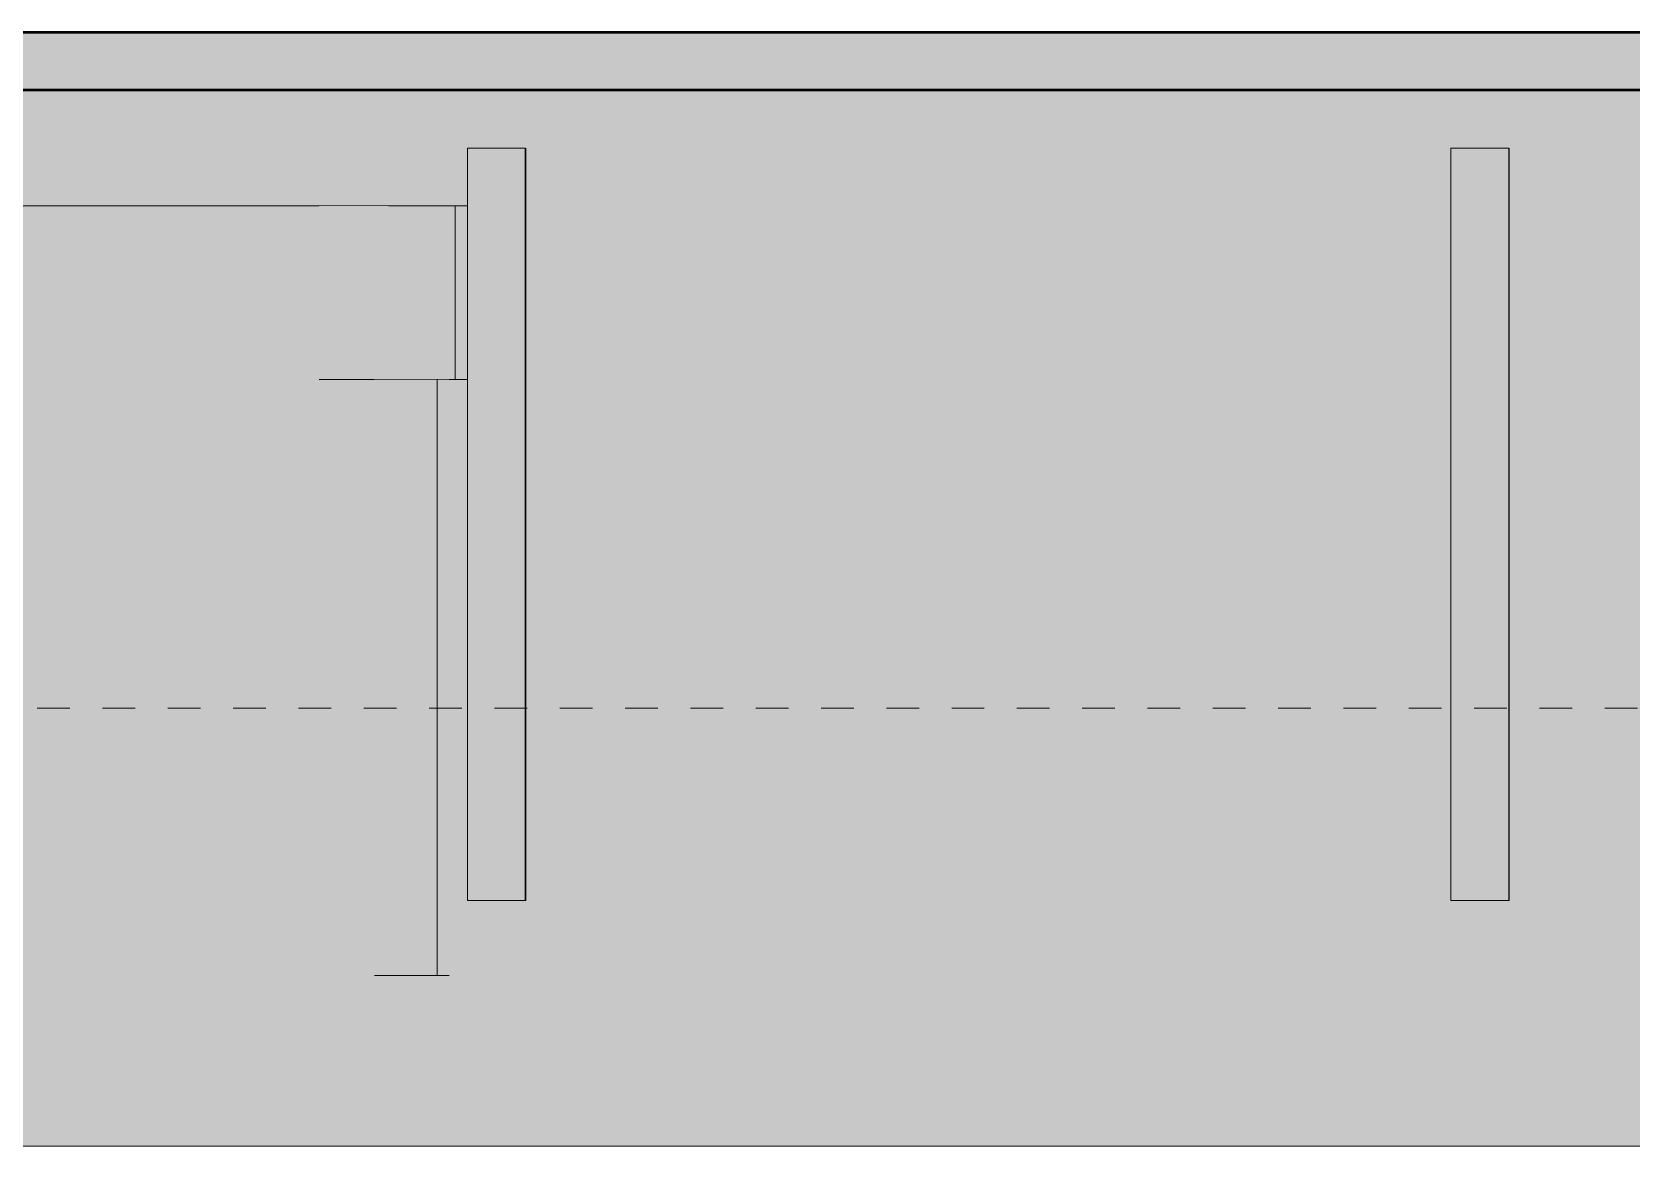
# Model space of a CAD drawing. Header units: millimetres. Extents: x -48147 to 1414029, y -496296 to 18123.
# Drawn here: x 1366780 to 1373690, y -495828 to -491015 of the extents above; entities that cross this region are included whole.
import ezdxf

# ---------------------------------------------------------------- set-up
doc = ezdxf.new("R2010")
doc.units = ezdxf.units.MM
doc.header["$MEASUREMENT"] = 0
doc.linetypes.add('Dashed', pattern=[2822.222233, 1411.111116, -1411.111116])
doc.linetypes.add('Wipeout_Contour', pattern=[1000, 0, -1000])
for name, color, linetype, lineweight, true_color in [('0_Pen_No__105', 7, 'Continuous', 15, 0xa6a6a6), ('A-230-M_FLOOR.IFC Import_Pen_No__109', 7, 'Continuous', 15, 0xa6a6a6), ('A-230-M_FLOOR.IFC Import_Pen_No__29', 7, 'Continuous', 50, 0x2a2a2a), ('HATCHING_Pen_No__145', 7, 'Continuous', 0, 0xa6a6a6)]:
    doc.layers.add(name, color=color, linetype=linetype, lineweight=lineweight, true_color=true_color)
for name, color, linetype in [('A-230-M_FLOOR.IFC Import', 7, 'Continuous'), ('New_A-20-M_Floor_Slab', 7, 'Continuous'), ('S-160-M_FOUND.IFC Import', 7, 'Continuous'), ('S-280-M_STRUCT_FRAME.IFC Import', 7, 'Continuous')]:
    doc.layers.add(name, color=color, linetype=linetype)
for name, color, linetype, lineweight in [('A-230-M_FLOOR.IFC Import_Pen_No__4', 7, 'Continuous', 20), ('HATCHING_Pen_No__1', 7, 'Continuous', 13), ('New_A-20-M_Floor_Slab_Pen_No__1', 7, 'Continuous', 13), ('S-160-M_FOUND.IFC Import_Pen_No__1', 7, 'Continuous', 13), ('S-160-M_FOUND.IFC Import_Pen_No__4', 7, 'Continuous', 20), ('S-280-M_STRUCT_FRAME.IFC Import_Pen_No__90', 8, 'Continuous', 20)]:
    doc.layers.add(name, color=color, linetype=linetype, lineweight=lineweight)

# ---------------------------------------------------------------- blocks, each defined once
blk = doc.blocks.new('Section Elem_366_2', base_point=(1372879, -490836.7))
at = {"color": 254, "linetype": 'Wipeout_Contour', "lineweight": 0, "ltscale": 5822458.350221347}
blk.add_wipeout([(1364455.8, -490916.2), (1364455.8, -491016.2), (1376173.4, -491016.2), (1376173.4, -490916.2)], dxfattribs=at).dxf.layer = 'New_A-20-M_Floor_Slab'
at = {"layer": 'New_A-20-M_Floor_Slab_Pen_No__1', "linetype": 'Continuous'}
blk.add_line((1376173.4, -491016.2), (1364455.8, -491016.2), dxfattribs=at)
blk = doc.blocks.new('Section Elem_448_2', base_point=(1372879, -490836.7))
at = {"color": 254, "linetype": 'Wipeout_Contour', "lineweight": 0, "ltscale": 5805022.632860202}
blk.add_wipeout([(1365652.7, -491266.7), (1365321, -491266.7), (1365321, -491766.7), (1365652.7, -491766.7)], dxfattribs=at).dxf.layer = 'S-280-M_STRUCT_FRAME.IFC Import'
at = {"color": 254, "linetype": 'Wipeout_Contour', "lineweight": 0, "ltscale": 5810823.677715032}
blk.add_wipeout([(1368403.3, -491266.7), (1365652.7, -491266.7), (1365652.7, -491766.7), (1368403.3, -491766.7)], dxfattribs=at).dxf.layer = 'S-280-M_STRUCT_FRAME.IFC Import'
at = {"layer": 'S-280-M_STRUCT_FRAME.IFC Import_Pen_No__90', "linetype": 'Continuous'}
for p, q in [((1365652.7, -491766.7), (1365652.7, -491266.7)), ((1368320.8, -491766.7), (1365959.2, -491766.7))]:
    blk.add_line(p, q, dxfattribs=at)
blk = doc.blocks.new('Section Elem_654_2', base_point=(1372879, -490836.7))
at = {"color": 254, "linetype": 'Wipeout_Contour', "lineweight": 0, "ltscale": 5815565.337900026}
blk.add_wipeout([(1368104.9, -491766.7), (1368021.1, -491766.7), (1368021.1, -492516.7), (1368104.9, -492516.7)], dxfattribs=at).dxf.layer = 'S-160-M_FOUND.IFC Import'
at = {"color": 254, "linetype": 'Wipeout_Contour', "lineweight": 0, "ltscale": 5816672.342789233}
blk.add_wipeout([(1368609.3, -491766.7), (1368104.9, -491766.7), (1368104.9, -492516.7), (1368609.3, -492516.7)], dxfattribs=at).dxf.layer = 'S-160-M_FOUND.IFC Import'
at = {"layer": 'S-160-M_FOUND.IFC Import_Pen_No__4', "linetype": 'Continuous'}
blk.add_line((1368104.9, -492516.7), (1368021.1, -492516.7), dxfattribs=at)
at = {"color": 254, "linetype": 'Wipeout_Contour', "lineweight": 0, "ltscale": 5817721.357747585}
blk.add_wipeout([(1368609.3, -491766.7), (1368609.3, -492516.7), (1368662.3, -492516.7), (1368662.3, -491766.7)], dxfattribs=at).dxf.layer = 'S-160-M_FOUND.IFC Import'
at = {"layer": 'S-160-M_FOUND.IFC Import_Pen_No__4', "linetype": 'Continuous'}
for p, q in [((1368320.8, -491766.7), (1368609.3, -491766.7)), ((1368609.3, -491766.7), (1368662.3, -491766.7)), ((1368609.3, -492516.7), (1368609.3, -491766.7)), ((1368609.3, -492516.7), (1368104.9, -492516.7)), ((1368662.3, -492516.7), (1368609.3, -492516.7))]:
    blk.add_line(p, q, dxfattribs=at)
blk = doc.blocks.new('Section Elem_662_2', base_point=(1372879, -490836.7))
at = {"color": 254, "linetype": 'Wipeout_Contour', "lineweight": 0, "ltscale": 5836122.056538695}
blk.add_wipeout([(1373164.2, -491516.7), (1373163.5, -491516.7), (1373163.5, -494766.7), (1373164.2, -494766.7)], dxfattribs=at).dxf.layer = 'S-160-M_FOUND.IFC Import'
at = {"layer": 'S-160-M_FOUND.IFC Import_Pen_No__4', "linetype": 'Continuous'}
blk.add_line((1373164.2, -494766.7), (1373163.5, -494766.7), dxfattribs=at)
at = {"color": 254, "linetype": 'Wipeout_Contour', "lineweight": 0, "ltscale": 7292774.832314371}
blk.add_wipeout([(1373273.3, -491407), (1373163.5, -491516.7), (1373164.2, -491516.7), (1373414.2, -491266.7), (1373413.5, -491266.7)], dxfattribs=at).dxf.layer = 'S-160-M_FOUND.IFC Import'
at = {"layer": 'S-160-M_FOUND.IFC Import_Pen_No__4', "linetype": 'Continuous'}
for p in [(1373163.5, -491516.7), (1373164.2, -494766.7)]:
    blk.add_line(p, (1373164.2, -491516.7), dxfattribs=at)
blk = doc.blocks.new('Section Elem_663_2', base_point=(1372879, -490836.7))
at = {"color": 254, "linetype": 'Wipeout_Contour', "lineweight": 0, "ltscale": 5820125.372371757}
blk.add_wipeout([(1368914.2, -491516.7), (1368913.5, -491516.7), (1368913.5, -494766.7), (1368914.2, -494766.7)], dxfattribs=at).dxf.layer = 'S-160-M_FOUND.IFC Import'
at = {"layer": 'S-160-M_FOUND.IFC Import_Pen_No__4', "linetype": 'Continuous'}
blk.add_line((1368914.2, -494766.7), (1368913.5, -494766.7), dxfattribs=at)
at = {"color": 254, "linetype": 'Wipeout_Contour', "lineweight": 0, "ltscale": 7272770.676795661}
blk.add_wipeout([(1369023.3, -491406.9), (1368913.5, -491516.7), (1368914.2, -491516.7), (1369164.2, -491266.7), (1369163.5, -491266.7)], dxfattribs=at).dxf.layer = 'S-160-M_FOUND.IFC Import'
at = {"layer": 'S-160-M_FOUND.IFC Import_Pen_No__4', "linetype": 'Continuous'}
for p in [(1368913.5, -491516.7), (1368914.2, -494766.7)]:
    blk.add_line(p, (1368914.2, -491516.7), dxfattribs=at)
blk = doc.blocks.new('Section Elem_664_2', base_point=(1372879, -490836.7))
at = {"color": 254, "linetype": 'Wipeout_Contour', "lineweight": 0, "ltscale": 5836119.649381392}
blk.add_wipeout([(1373163.5, -491516.7), (1373162.9, -491516.7), (1373162.9, -494766.7), (1373163.5, -494766.7)], dxfattribs=at).dxf.layer = 'S-160-M_FOUND.IFC Import'
at = {"layer": 'S-160-M_FOUND.IFC Import_Pen_No__4', "linetype": 'Continuous'}
blk.add_line((1373163.5, -494766.7), (1373162.9, -494766.7), dxfattribs=at)
at = {"color": 254, "linetype": 'Wipeout_Contour', "lineweight": 0, "ltscale": 5834225.014028471}
blk.add_wipeout([(1373412.9, -491266.7), (1373162.9, -491516.7), (1373163.5, -491516.7), (1373413.5, -491266.7)], dxfattribs=at).dxf.layer = 'S-160-M_FOUND.IFC Import'
at = {"layer": 'S-160-M_FOUND.IFC Import_Pen_No__4', "linetype": 'Continuous'}
for p in [(1373162.9, -491516.7), (1373163.5, -494766.7)]:
    blk.add_line(p, (1373163.5, -491516.7), dxfattribs=at)
blk = doc.blocks.new('Section Elem_665_2', base_point=(1372879, -490836.7))
at = {"color": 254, "linetype": 'Wipeout_Contour', "lineweight": 0, "ltscale": 5820122.965950034}
blk.add_wipeout([(1368913.5, -491516.7), (1368912.9, -491516.7), (1368912.9, -494766.7), (1368913.5, -494766.7)], dxfattribs=at).dxf.layer = 'S-160-M_FOUND.IFC Import'
at = {"layer": 'S-160-M_FOUND.IFC Import_Pen_No__4', "linetype": 'Continuous'}
blk.add_line((1368913.5, -494766.7), (1368912.9, -494766.7), dxfattribs=at)
at = {"color": 254, "linetype": 'Wipeout_Contour', "lineweight": 0, "ltscale": 5818221.662914431}
blk.add_wipeout([(1369162.9, -491266.7), (1368912.9, -491516.7), (1368913.5, -491516.7), (1369163.5, -491266.7)], dxfattribs=at).dxf.layer = 'S-160-M_FOUND.IFC Import'
at = {"layer": 'S-160-M_FOUND.IFC Import_Pen_No__4', "linetype": 'Continuous'}
for p in [(1368912.9, -491516.7), (1368913.5, -494766.7)]:
    blk.add_line(p, (1368913.5, -491516.7), dxfattribs=at)
blk = doc.blocks.new('Section Elem_666_2', base_point=(1372879, -490836.7))
at = {"color": 254, "linetype": 'Wipeout_Contour', "lineweight": 0, "ltscale": 5820120.726617791}
blk.add_wipeout([(1368912.9, -491516.7), (1368912.3, -491516.7), (1368912.3, -494766.7), (1368912.9, -494766.7)], dxfattribs=at).dxf.layer = 'S-160-M_FOUND.IFC Import'
at = {"layer": 'S-160-M_FOUND.IFC Import_Pen_No__4', "linetype": 'Continuous'}
blk.add_line((1368912.9, -494766.7), (1368912.3, -494766.7), dxfattribs=at)
at = {"color": 254, "linetype": 'Wipeout_Contour', "lineweight": 0, "ltscale": 7272772.80833938}
blk.add_wipeout([(1368912.3, -491516.7), (1368912.9, -491516.7), (1369162.9, -491266.7), (1369162.3, -491266.7), (1369035.3, -491393.7)], dxfattribs=at).dxf.layer = 'S-160-M_FOUND.IFC Import'
at = {"layer": 'S-160-M_FOUND.IFC Import_Pen_No__4', "linetype": 'Continuous'}
for p in [(1368912.3, -491516.7), (1368912.9, -494766.7)]:
    blk.add_line(p, (1368912.9, -491516.7), dxfattribs=at)
blk = doc.blocks.new('Section Elem_667_2', base_point=(1372879, -490836.7))
at = {"color": 254, "linetype": 'Wipeout_Contour', "lineweight": 0, "ltscale": 5836117.409209434}
blk.add_wipeout([(1373162.9, -491516.7), (1373162.3, -491516.7), (1373162.3, -494766.7), (1373162.9, -494766.7)], dxfattribs=at).dxf.layer = 'S-160-M_FOUND.IFC Import'
at = {"layer": 'S-160-M_FOUND.IFC Import_Pen_No__4', "linetype": 'Continuous'}
blk.add_line((1373162.9, -494766.7), (1373162.3, -494766.7), dxfattribs=at)
at = {"color": 254, "linetype": 'Wipeout_Contour', "lineweight": 0, "ltscale": 7292776.963628775}
blk.add_wipeout([(1373162.3, -491516.7), (1373162.9, -491516.7), (1373412.9, -491266.7), (1373412.3, -491266.7), (1373285.3, -491393.8)], dxfattribs=at).dxf.layer = 'S-160-M_FOUND.IFC Import'
at = {"layer": 'S-160-M_FOUND.IFC Import_Pen_No__4', "linetype": 'Continuous'}
for p in [(1373162.3, -491516.7), (1373162.9, -494766.7)]:
    blk.add_line(p, (1373162.9, -491516.7), dxfattribs=at)
blk = doc.blocks.new('Section Elem_668_2', base_point=(1372879, -490836.7))
at = {"color": 254, "linetype": 'Wipeout_Contour', "lineweight": 0, "ltscale": 5835645.780791767}
blk.add_wipeout([(1373162.3, -491516.7), (1372912.3, -491516.7), (1372912.3, -494766.7), (1373162.3, -494766.7)], dxfattribs=at).dxf.layer = 'S-160-M_FOUND.IFC Import'
at = {"layer": 'S-160-M_FOUND.IFC Import_Pen_No__4', "linetype": 'Continuous'}
blk.add_line((1373162.3, -494766.7), (1372912.3, -494766.7), dxfattribs=at)
at = {"color": 254, "linetype": 'Wipeout_Contour', "lineweight": 0, "ltscale": 5833280.179478391}
blk.add_wipeout([(1373412.3, -491266.7), (1372662.3, -491266.7), (1372912.3, -491516.7), (1373162.3, -491516.7)], dxfattribs=at).dxf.layer = 'S-160-M_FOUND.IFC Import'
at = {"layer": 'S-160-M_FOUND.IFC Import_Pen_No__4', "linetype": 'Continuous'}
for p, q in [((1372912.3, -491516.7), (1373162.3, -491516.7)), ((1372912.3, -494766.7), (1372912.3, -491516.7)), ((1373162.3, -494766.7), (1373162.3, -491516.7))]:
    blk.add_line(p, q, dxfattribs=at)
blk = doc.blocks.new('Section Elem_669_2', base_point=(1372879, -490836.7))
at = {"color": 254, "linetype": 'Wipeout_Contour', "lineweight": 0, "ltscale": 5819649.265779058}
blk.add_wipeout([(1368912.3, -491516.7), (1368662.3, -491516.7), (1368662.3, -494766.7), (1368912.3, -494766.7)], dxfattribs=at).dxf.layer = 'S-160-M_FOUND.IFC Import'
at = {"layer": 'S-160-M_FOUND.IFC Import_Pen_No__4', "linetype": 'Continuous'}
blk.add_line((1368912.3, -494766.7), (1368662.3, -494766.7), dxfattribs=at)
at = {"color": 254, "linetype": 'Wipeout_Contour', "lineweight": 0, "ltscale": 5817277.161792711}
blk.add_wipeout([(1369162.3, -491266.7), (1368412.3, -491266.7), (1368662.3, -491516.7), (1368912.3, -491516.7)], dxfattribs=at).dxf.layer = 'S-160-M_FOUND.IFC Import'
at = {"layer": 'S-160-M_FOUND.IFC Import_Pen_No__4', "linetype": 'Continuous'}
for p, q in [((1368662.3, -491516.7), (1368912.3, -491516.7)), ((1368662.3, -494766.7), (1368662.3, -491516.7)), ((1368912.3, -494766.7), (1368912.3, -491516.7))]:
    blk.add_line(p, q, dxfattribs=at)
blk = doc.blocks.new('Section Elem_691_2', base_point=(1372879, -490836.7))
at = {"color": 254, "linetype": 'Wipeout_Contour', "lineweight": 0, "ltscale": 5813205.213930179}
blk.add_wipeout([(1367550.2, -491016.7), (1368130.7, -491016.7), (1368130.7, -491016.2), (1367550.2, -491016.2)], dxfattribs=at).dxf.layer = 'A-230-M_FLOOR.IFC Import'
blk = doc.blocks.new('Section Elem_692_2', base_point=(1372879, -490836.7))
at = {"color": 254, "linetype": 'Wipeout_Contour', "lineweight": 0, "ltscale": 5811175.124697285}
blk.add_wipeout([(1367052.2, -491016.2), (1367052.2, -491016.7), (1367550.2, -491016.7), (1367550.2, -491016.2)], dxfattribs=at).dxf.layer = 'A-230-M_FLOOR.IFC Import'
at = {"layer": 'A-230-M_FLOOR.IFC Import_Pen_No__4', "linetype": 'Continuous'}
blk.add_line((1367550.2, -491016.7), (1367550.2, -491016.2), dxfattribs=at)
blk = doc.blocks.new('Section Elem_693_2', base_point=(1372879, -490836.7))
at = {"color": 254, "linetype": 'Wipeout_Contour', "lineweight": 0, "ltscale": 5800723.012058767}
blk.add_wipeout([(1364455.8, -491016.7), (1364593.1, -491016.7), (1364593.1, -491016.2), (1364455.8, -491016.2)], dxfattribs=at).dxf.layer = 'A-230-M_FLOOR.IFC Import'
at = {"color": 254, "linetype": 'Wipeout_Contour', "lineweight": 0, "ltscale": 5802283.719140944}
blk.add_wipeout([(1364977.7, -491016.2), (1364900.5, -491016.2), (1364900.5, -491016.7), (1364977.7, -491016.7)], dxfattribs=at).dxf.layer = 'A-230-M_FLOOR.IFC Import'
at = {"color": 254, "linetype": 'Wipeout_Contour', "lineweight": 0, "ltscale": 5806979.356191881}
blk.add_wipeout([(1367052.2, -491016.2), (1365321, -491016.2), (1365321, -491016.7), (1367052.2, -491016.7)], dxfattribs=at).dxf.layer = 'A-230-M_FLOOR.IFC Import'
at = {"layer": 'A-230-M_FLOOR.IFC Import_Pen_No__4', "linetype": 'Continuous'}
blk.add_line((1367052.2, -491016.7), (1367052.2, -491016.2), dxfattribs=at)
blk = doc.blocks.new('Section Elem_701_2', base_point=(1372879, -490836.7))
at = {"color": 254, "linetype": 'Wipeout_Contour', "lineweight": 0, "ltscale": 5819074.588687636}
blk.add_wipeout([(1368260.5, -492516.7), (1368260.5, -495091.7), (1368531.6, -495091.7), (1368531.6, -492516.7)], dxfattribs=at).dxf.layer = 'S-160-M_FOUND.IFC Import'
at = {"color": 254, "linetype": 'Wipeout_Contour', "lineweight": 0, "ltscale": 5819680.889189761}
blk.add_wipeout([(1368531.6, -492516.7), (1368531.6, -495091.7), (1368582.8, -495091.7), (1368582.8, -492516.7)], dxfattribs=at).dxf.layer = 'S-160-M_FOUND.IFC Import'
at = {"layer": 'S-160-M_FOUND.IFC Import_Pen_No__1', "linetype": 'Continuous'}
for p, q in [((1368531.6, -495091.7), (1368531.6, -492516.7)), ((1368260.5, -495091.7), (1368531.6, -495091.7)), ((1368531.6, -495091.7), (1368582.8, -495091.7))]:
    blk.add_line(p, q, dxfattribs=at)
blk = doc.blocks.new('Section Elem_720_2', base_point=(1372879, -490836.7))
at = {"color": 254, "linetype": 'Wipeout_Contour', "lineweight": 0, "ltscale": 5822694.556101184}
blk.add_wipeout([(1364205.8, -491266.7), (1376422.8, -491266.7), (1376422.8, -491016.7), (1364205.8, -491016.7)], dxfattribs=at).dxf.layer = 'A-230-M_FLOOR.IFC Import'
at = {"layer": 'A-230-M_FLOOR.IFC Import_Pen_No__109', "linetype": 'Continuous'}
h = blk.add_hatch(dxfattribs=at)
h.set_pattern_fill('Lightweight_Concrete_0002', color=256, style=0, pattern_type=2)
h.set_pattern_definition([(0, (1372879, -490836.73), (0, 389.711), [24.375, -200.625]), (0, (1372991.5, -490641.88), (0, 389.711), [24.375, -200.625]), (60, (1372879, -490836.73), (-337.5, 194.856), [24.375, -200.625]), (60, (1373104, -490836.73), (-337.5, 194.856), [24.375, -200.625]), (120, (1372903.37, -490836.73), (337.5, 194.856), [24.375, -200.625]), (120, (1373128.37, -490836.73), (337.5, 194.856), [24.375, -200.625]), (0, (1372878.996, -490799.23), (0, 75), [0, -75, 0, -112.5]), (45, (1372916.496, -490799.23), (-53.033, 53.033), [0, -56.25, 0, -93.75])])
h.paths.add_polyline_path([(1364205.8, -491266.7), (1376422.8, -491266.7), (1376422.8, -491016.7), (1364205.8, -491016.7)])
at = {"layer": 'A-230-M_FLOOR.IFC Import_Pen_No__29', "linetype": 'Continuous'}
for p, q in [((1376275.5, -491016.7), (1364455.8, -491016.7)), ((1376422.8, -491266.7), (1364705.8, -491266.7))]:
    blk.add_line(p, q, dxfattribs=at)
blk = doc.blocks.new('S-24 Building Section_STORY_MARKER', base_point=(1372879, -490836.7))
at = {"layer": '0_Pen_No__105', "linetype": 'Dashed', "ltscale": 0.1}
blk.add_line((1358054.7, -493936.7), (1410366.7, -493936.7), dxfattribs=at)

msp = doc.modelspace()

# ---------------------------------------------------------------- block references
at = {"layer": 'New_A-20-M_Floor_Slab'}
msp.add_blockref('Section Elem_366_2', (1372879, -490836.7), dxfattribs=at)
at = {"layer": 'S-160-M_FOUND.IFC Import'}
for name in ['Section Elem_663_2', 'Section Elem_662_2']:
    msp.add_blockref(name, (1372879, -490836.7), dxfattribs=at)
at = {"layer": 'S-280-M_STRUCT_FRAME.IFC Import'}
msp.add_blockref('Section Elem_448_2', (1372879, -490836.7), dxfattribs=at)

# ---------------------------------------------------------------- next in the draw order: block references
at = {"layer": 'A-230-M_FLOOR.IFC Import'}
msp.add_blockref('Section Elem_691_2', (1372879, -490836.7), dxfattribs=at)
at = {"layer": 'S-160-M_FOUND.IFC Import'}
for name in ['Section Elem_665_2', 'Section Elem_664_2', 'Section Elem_654_2']:
    msp.add_blockref(name, (1372879, -490836.7), dxfattribs=at)

# ---------------------------------------------------------------- next in the draw order: block references
at = {"layer": 'A-230-M_FLOOR.IFC Import'}
msp.add_blockref('Section Elem_692_2', (1372879, -490836.7), dxfattribs=at)
at = {"layer": 'S-160-M_FOUND.IFC Import'}
for name in ['Section Elem_666_2', 'Section Elem_667_2']:
    msp.add_blockref(name, (1372879, -490836.7), dxfattribs=at)

# ---------------------------------------------------------------- next in the draw order: block references
at = {"layer": 'A-230-M_FLOOR.IFC Import'}
msp.add_blockref('Section Elem_693_2', (1372879, -490836.7), dxfattribs=at)
at = {"layer": 'S-160-M_FOUND.IFC Import'}
for name in ['Section Elem_669_2', 'Section Elem_668_2']:
    msp.add_blockref(name, (1372879, -490836.7), dxfattribs=at)

# ---------------------------------------------------------------- next in the draw order: block references
at = {"layer": 'A-230-M_FLOOR.IFC Import'}
msp.add_blockref('Section Elem_720_2', (1372879, -490836.7), dxfattribs=at)
at = {"layer": 'S-160-M_FOUND.IFC Import'}
msp.add_blockref('Section Elem_701_2', (1372879, -490836.7), dxfattribs=at)

# ---------------------------------------------------------------- next in the draw order: hatches: boundary and pattern name
at = {"layer": 'HATCHING_Pen_No__145', "linetype": 'Continuous'}
msp.add_hatch(color=256, dxfattribs=at).paths.add_polyline_path([(1359233.6, -490836.7), (1359233.6, -495828.1), (1408556.3, -495828.1), (1408556.3, -490836.7), (1405993.5, -490836.7), (1405993.5, -491225), (1405923.5, -491225), (1405923.5, -491336.6), (1405423.5, -491336.7), (1405423.5, -491086.7), (1380920.1, -491086.7), (1380920.1, -491189.4), (1376422.8, -491186.7), (1376422.8, -491266.7), (1364705.8, -491266.7), (1364705.8, -491766.7), (1364205.3, -491766.6), (1364205.3, -491550.9), (1364135.4, -491550.9), (1364135.4, -490836.7)])

# ---------------------------------------------------------------- next in the draw order: linework, layer by layer
at = {"layer": 'HATCHING_Pen_No__1', "linetype": 'Continuous', "flags": 128}
msp.add_lwpolyline([(1359233.6, -490836.7), (1359233.6, -495828.1), (1408556.3, -495828.1), (1408556.3, -490836.7), (1405993.5, -490836.7), (1405993.5, -491225), (1405923.5, -491225), (1405923.5, -491336.6), (1405423.5, -491336.7), (1405423.5, -491086.7), (1380920.1, -491086.7), (1380920.1, -491189.4), (1376422.8, -491186.7), (1376422.8, -491266.7), (1364705.8, -491266.7), (1364705.8, -491766.7), (1364205.3, -491766.6), (1364205.3, -491550.9), (1364135.4, -491550.9), (1364135.4, -490836.7)], close=True, dxfattribs=at)

# ---------------------------------------------------------------- next in the draw order: block references
at = {"linetype": 'Continuous', "lineweight": 0}
msp.add_blockref('S-24 Building Section_STORY_MARKER', (1372879, -490836.7), dxfattribs=at)

doc.saveas('drawing.dxf')
